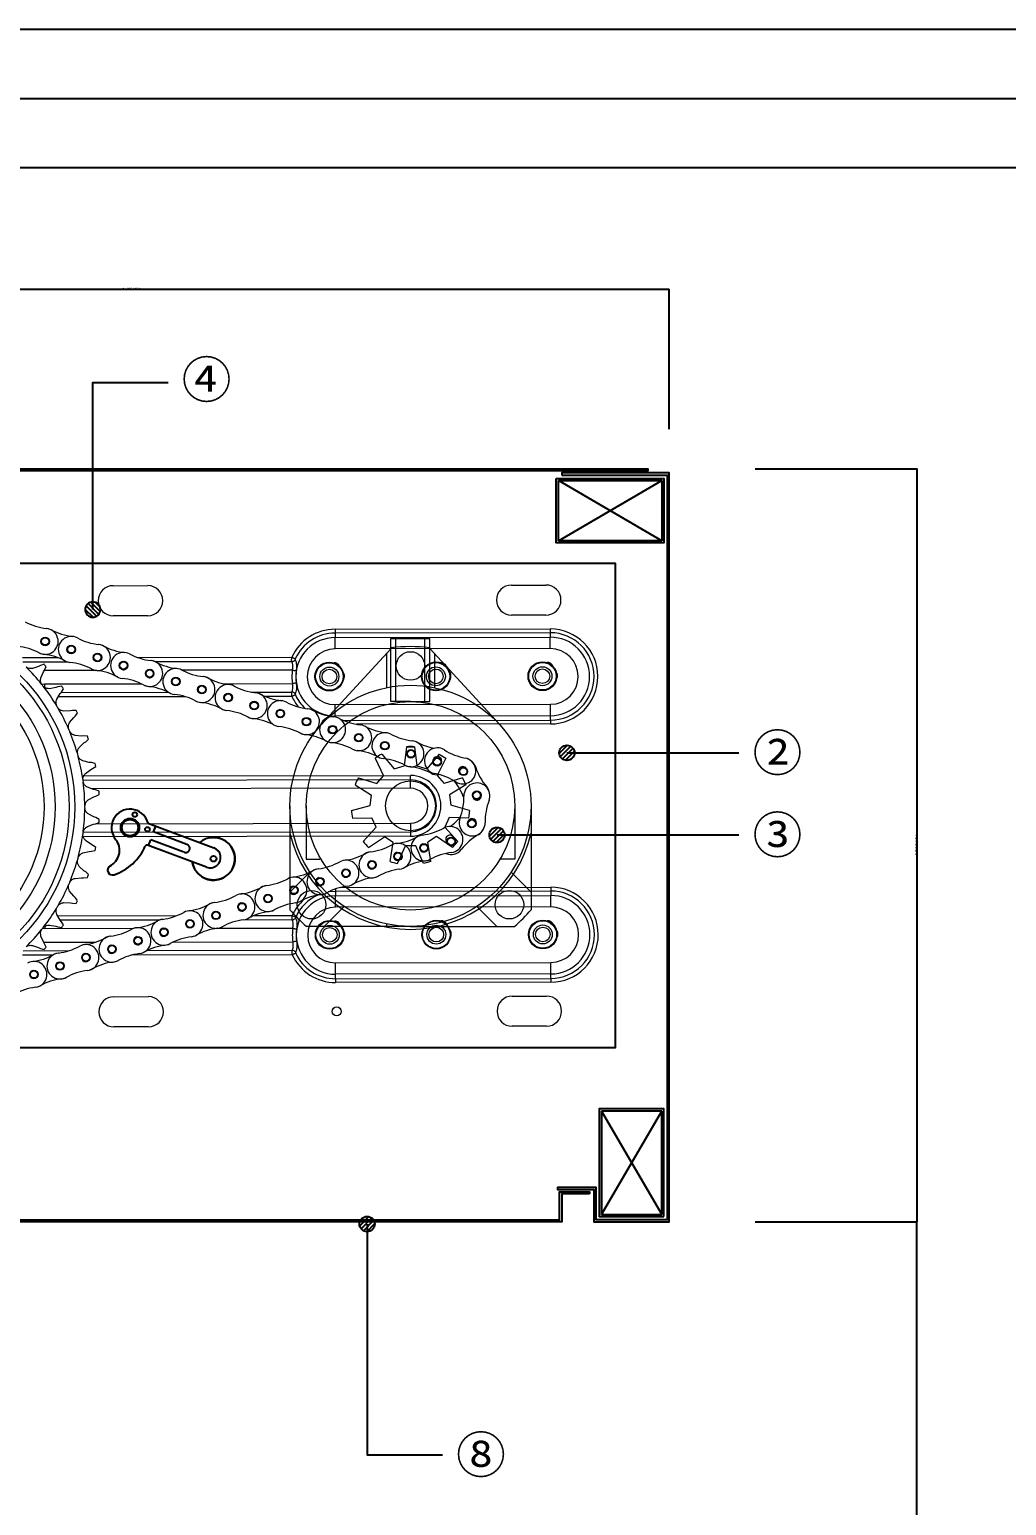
# Model space of a CAD drawing. Header units: millimetres. Extents: x 1817 to 149504, y 1575 to 34020.
# Drawn here: x 61920 to 72405, y 18141 to 33983 of the extents above; entities that cross this region are included whole.
import ezdxf
from ezdxf.enums import TextEntityAlignment as Align

# ---------------------------------------------------------------- set-up
doc = ezdxf.new("R2010")
doc.units = ezdxf.units.MM
doc.header["$LTSCALE"] = 60
doc.header["$MEASUREMENT"] = 0
doc.header["$PDSIZE"] = -15
doc.linetypes.add('DASHED', pattern=[0.75, 0.5, -0.25])
doc.linetypes.add('HIDDEN2', pattern=[0.1875, 0.125, -0.0625])
doc.layers.get('Defpoints').update_dxf_attribs({"color": 173})
for name, color, linetype in [('BL-L1', 6, 'Continuous'), ('DS_DIM', 7, 'Continuous'), ('KD_DIM', 7, 'Continuous'), ('KDS_DIM', 7, 'Continuous'), ('KDS_TEXT', 7, 'Continuous')]:
    doc.layers.add(name, color=color, linetype=linetype)
doc.styles.add('KDS_나눔고딕', font='NanumGothic.ttf')
doc.dimstyles.new('KDS-DIM', dxfattribs={"dimtxt": 25, "dimasz": 10, "dimexe": 0.5, "dimexo": 0, "dimgap": 2.5, "dimtad": 1, "dimdec": 0, "dimzin": 0, "dimdsep": 46, "dimlunit": 6, "dimtxsty": 'KDS_나눔고딕', "dimblk": 'ARCHTICK', "dimcen": 0, "dimdle": 0.5, "dimclrd": 10, "dimclre": 10, "dimclrt": 2, "dimadec": 0, "dimazin": 0, "dimtfac": 1, "dimtdec": 0, "dimtix": 1, "dimtmove": 0, "dimatfit": 3, "dimldrblk": 'DOTSMALL', "dimfxl": 2, "dimarcsym": 1})

# ---------------------------------------------------------------- blocks, each defined once
blk = doc.blocks.new('A$Ccfb2e1ea')
at = {"color": 8, "linetype": 'Continuous', "lineweight": 0}
for p, q in [((259.94, 258.43), (275.94, 258.45)), ((444.94, 258.72), (460.94, 258.74)), ((275.96, 244.45), (259.96, 244.43)), ((460.96, 244.74), (444.96, 244.72)), ((362.97, 238.16), (462.97, 238.32)), ((462.97, 236.55), (362.97, 236.39)), ((362.97, 236.39), (362.98, 234.32)), ((362.98, 234.32), (462.98, 234.48)), ((462.97, 236.55), (462.98, 234.48)), ((462.99, 229.17), (362.99, 229.02)), ((217.84, 225), (234.13, 225.02)), ((239.06, 222.93), (217.86, 222.9)), ((225.25, 220.94), (222.37, 220)), ((226.09, 221.36), (225.25, 220.94)), ((227.8, 221.89), (226.09, 221.36)), ((228.05, 219.19), (228.75, 220.84)), ((271.17, 225.08), (342.9, 225.19)), ((342.86, 223.09), (279.6, 223)), ((363.22, 222.55), (362.5, 222.55)), ((365.26, 220.75), (364.72, 221.68)), ((412.72, 222.62), (412, 222.62)), ((414.76, 220.82), (414.22, 221.76)), ((462.22, 222.7), (461.5, 222.7)), ((464.26, 220.9), (463.72, 221.84)), ((226.33, 215.63), (227.55, 218.4)), ((226.45, 212.65), (227.94, 212.75)), ((227.55, 218.4), (228.05, 219.19)), ((252.17, 219.05), (227.94, 219.02)), ((227.94, 212.75), (272.99, 212.82)), ((343.18, 219.19), (292.03, 219.11)), ((311.19, 212.87), (343.19, 212.92)), ((367.25, 217.32), (366.73, 218.22)), ((366.94, 215.04), (367.25, 215.59)), ((416.75, 217.4), (416.23, 218.29)), ((416.44, 215.12), (416.75, 215.66)), ((466.25, 217.48), (465.73, 218.37)), ((465.94, 215.2), (466.25, 215.74)), ((233.33, 211.07), (230.35, 210.53)), ((234.23, 211.38), (233.33, 211.07)), ((233.69, 205.66), (235.27, 208.25)), ((235.99, 211.68), (234.23, 211.38)), ((293.44, 206.85), (234.36, 206.76)), ((235.27, 208.25), (235.88, 208.97)), ((235.88, 208.97), (236.79, 210.51)), ((235.98, 208.86), (285.44, 208.93)), ((315.04, 212.21), (313.92, 212.44)), ((324.09, 208.99), (342.88, 209.02)), ((342.93, 206.92), (330.65, 206.9)), ((240.03, 200.22), (237, 200.07)), ((240.95, 200.4), (240.03, 200.22)), ((242.74, 200.46), (240.95, 200.4)), ((242.27, 197.79), (243.38, 199.2)), ((310.44, 201.11), (311.5, 200.67)), ((363.03, 203.16), (463.03, 203.32)), ((239.66, 194.81), (241.58, 197.16)), ((241.58, 197.16), (242.27, 197.79)), ((463.03, 198.01), (363.03, 197.86)), ((363.03, 197.44), (363.03, 197.86)), ((366.9, 195.79), (463.04, 195.94)), ((463.04, 194.17), (372.91, 194.03)), ((463.04, 195.94), (463.03, 198.01)), ((245.22, 188.57), (242.2, 188.83)), ((244.13, 183.25), (246.34, 185.33)), ((246.16, 188.63), (245.22, 188.57)), ((247.94, 188.45), (246.16, 188.63)), ((246.34, 185.33), (247.12, 185.87)), ((247.12, 185.87), (248.41, 187.11)), ((248.81, 176.33), (245.85, 176.99)), ((247.03, 171.21), (249.49, 172.97)), ((249.75, 176.26), (248.81, 176.33)), ((249.49, 172.97), (250.33, 173.4)), ((251.49, 175.85), (249.75, 176.26)), ((250.33, 173.4), (251.77, 174.46)), ((398.01, 168.18), (245.81, 167.94)), ((246.25, 170.04), (398.01, 170.28)), ((250.73, 163.72), (247.89, 164.77)), ((248.29, 158.88), (250.96, 160.3)), ((398.02, 164.28), (249.84, 164.05)), ((251.66, 163.53), (250.73, 163.72)), ((250.96, 160.3), (251.85, 160.61)), ((253.33, 162.89), (251.66, 163.53)), ((251.85, 160.61), (253.43, 161.47)), ((250.96, 150.97), (248.29, 152.38)), ((251.85, 150.65), (250.96, 150.97)), ((245.9, 143.87), (398.05, 144.11)), ((247.89, 146.5), (250.73, 147.55)), ((250.73, 147.55), (251.66, 147.74)), ((251.66, 147.74), (253.33, 148.38)), ((251.77, 147.78), (398.04, 148.01)), ((253.43, 149.8), (251.85, 150.65)), ((398.05, 142.01), (246.03, 141.77)), ((249.49, 138.3), (247.03, 140.06)), ((250.33, 137.87), (249.49, 138.3)), ((251.77, 136.81), (250.33, 137.87)), ((414.57, 139.63), (414.98, 139.06)), ((245.85, 134.28), (248.81, 134.94)), ((248.81, 134.94), (249.75, 135.01)), ((249.75, 135.01), (251.49, 135.42)), ((246.34, 125.94), (244.13, 128.01)), ((247.12, 125.4), (246.34, 125.94)), ((248.41, 124.16), (247.12, 125.4)), ((242.2, 122.44), (245.22, 122.7)), ((245.22, 122.7), (246.16, 122.64)), ((246.16, 122.64), (247.94, 122.82)), ((365.29, 118.16), (463.16, 118.32)), ((237, 111.19), (240.03, 111.05)), ((241.58, 114.11), (239.66, 116.46)), ((240.03, 111.05), (240.95, 110.87)), ((240.95, 110.87), (242.74, 110.8)), ((242.27, 113.47), (241.58, 114.11)), ((243.38, 112.07), (242.27, 113.47)), ((463.16, 116.55), (363.16, 116.39)), ((363.16, 116.39), (363.16, 114.32)), ((363.16, 114.32), (463.16, 114.48)), ((463.16, 116.55), (463.16, 114.48)), ((235.27, 103.02), (233.69, 105.6)), ((234.05, 105.02), (289.5, 105.11)), ((235.88, 102.3), (235.27, 103.02)), ((281.25, 103), (235.35, 102.93)), ((343.04, 103.09), (319.74, 103.06)), ((325.35, 105.17), (343.09, 105.19)), ((463.17, 109.17), (363.17, 109.02)), ((228.11, 99.02), (226.94, 99.07)), ((269.17, 99.08), (228.11, 99.02)), ((230.35, 100.74), (233.33, 100.19)), ((233.33, 100.19), (234.23, 99.89)), ((234.23, 99.89), (235.99, 99.59)), ((236.79, 100.76), (235.88, 102.3)), ((270.66, 99.46), (269.54, 99.21)), ((343.36, 99.19), (307.65, 99.14)), ((363.4, 102.55), (362.68, 102.55)), ((365.45, 100.75), (364.91, 101.68)), ((367.43, 97.32), (366.91, 98.22)), ((412.9, 102.62), (412.18, 102.62)), ((414.95, 100.82), (414.41, 101.76)), ((416.93, 97.4), (416.41, 98.29)), ((462.4, 102.7), (461.68, 102.7)), ((464.45, 100.9), (463.91, 101.84)), ((466.43, 97.48), (465.91, 98.37)), ((222.37, 91.27), (225.25, 90.33)), ((225.25, 90.33), (226.09, 89.91)), ((226.09, 89.91), (227.8, 89.37)), ((227.55, 92.87), (226.33, 95.64)), ((228.05, 92.07), (227.55, 92.87)), ((227.63, 92.75), (251.67, 92.78)), ((228.75, 90.42), (228.05, 92.07)), ((246.5, 91.63), (245.38, 91.38)), ((287.82, 92.84), (343.37, 92.92)), ((367.12, 95.04), (367.44, 95.59)), ((416.62, 95.12), (416.94, 95.66)), ((466.12, 95.2), (466.44, 95.74)), ((231.78, 86.75), (217.8, 86.73)), ((218.02, 88.83), (239.59, 88.86)), ((222.34, 83.79), (221.22, 83.54)), ((343.11, 86.92), (268.62, 86.81)), ((273.27, 87.73), (274.32, 88.19)), ((275.75, 88.92), (343.07, 89.02)), ((363.21, 83.16), (463.21, 83.32)), ((249.11, 79.9), (250.16, 80.35)), ((463.22, 78.01), (363.22, 77.86)), ((363.22, 75.79), (363.22, 77.86)), ((363.22, 75.79), (463.22, 75.94)), ((463.22, 75.94), (463.22, 78.01)), ((224.95, 72.06), (226, 72.51)), ((463.23, 74.17), (363.23, 74.02)), ((260.23, 67.43), (276.23, 67.46)), ((445.23, 67.72), (461.23, 67.74)), ((276.25, 53.46), (260.25, 53.43)), ((461.25, 53.74), (445.25, 53.72))]:
    blk.add_line(p, q, dxfattribs=at)
at = {"color": 6}
blk.add_lwpolyline([(43.26, 43.79), (493.26, 43.79), (493.26, 268.79), (43.26, 268.79)], close=True, dxfattribs=at)
at = {"color": 8, "linetype": 'Continuous', "lineweight": 0, "flags": 128}
for points in [[(231.11, 237.87), (229.7, 238.41), (228.81, 238.55)], [(362.97, 238.16), (362.97, 237.92), (362.97, 237.67), (362.97, 237.44), (362.97, 237.2), (362.97, 236.98), (362.97, 236.77), (362.97, 236.57), (362.97, 236.39)], [(362.99, 229.02), (362.98, 229.75), (362.98, 230.48), (362.98, 231.2), (362.98, 231.89), (362.98, 232.55), (362.98, 233.19), (362.98, 233.78), (362.98, 234.32)], [(462.97, 238.32), (462.97, 238.07), (462.97, 237.83), (462.97, 237.59), (462.97, 237.36), (462.97, 237.14), (462.97, 236.93), (462.97, 236.73), (462.97, 236.55)], [(462.99, 229.17), (462.98, 229.91), (462.98, 230.64), (462.98, 231.35), (462.98, 232.04), (462.98, 232.71), (462.98, 233.34), (462.98, 233.93), (462.98, 234.48)], [(225.34, 227.27), (226.16, 226.89), (227.63, 226.54)], [(255.39, 230.41), (253.98, 230.95), (253.09, 231.09)], [(249.63, 219.81), (250.44, 219.43), (251.91, 219.08)], [(279.67, 222.96), (278.26, 223.49), (277.37, 223.64)], [(342.9, 225.19), (343.12, 225.09), (343.34, 224.99), (343.56, 224.89), (343.77, 224.8), (343.97, 224.71), (344.16, 224.62), (344.34, 224.54), (344.51, 224.46)], [(227.94, 212.75), (227.94, 212.22), (227.94, 211.7), (227.94, 211.22)], [(303.96, 215.5), (302.54, 216.03), (301.65, 216.18)], [(343.18, 219.19), (343.42, 219.16), (343.66, 219.12), (343.89, 219.08), (344.12, 219.05), (344.34, 219.01), (344.55, 218.98), (344.74, 218.95), (344.92, 218.92)], [(344.93, 213.2), (344.75, 213.17), (344.56, 213.14), (344.35, 213.11), (344.13, 213.08), (343.9, 213.04), (343.67, 213), (343.43, 212.96), (343.19, 212.92)], [(273.91, 212.36), (274.72, 211.98), (276.19, 211.62)], [(328.24, 208.04), (326.82, 208.58), (325.93, 208.72)], [(344.54, 207.66), (344.37, 207.58), (344.19, 207.5), (344, 207.41), (343.8, 207.32), (343.59, 207.23), (343.37, 207.13), (343.15, 207.03), (342.93, 206.92)], [(298.19, 204.9), (299, 204.52), (300.47, 204.17)], [(351.47, 201.02), (351.1, 201.12), (350.21, 201.26)], [(363.03, 197.86), (363.03, 198.4), (363.03, 198.99), (363.03, 199.63), (363.03, 200.29), (363.03, 200.98), (363.03, 201.7), (363.03, 202.43), (363.03, 203.16)], [(463.03, 198.01), (463.03, 198.56), (463.03, 199.15), (463.03, 199.78), (463.03, 200.45), (463.03, 201.14), (463.03, 201.85), (463.03, 202.58), (463.03, 203.32)], [(322.47, 197.44), (323.28, 197.06), (324.76, 196.71)], [(375.75, 193.56), (375.38, 193.66), (374.49, 193.81)], [(463.04, 195.94), (463.04, 195.76), (463.04, 195.56), (463.04, 195.35), (463.04, 195.13), (463.04, 194.9), (463.04, 194.66), (463.04, 194.42), (463.04, 194.17)], [(346.75, 189.98), (347.56, 189.6), (347.92, 189.48)], [(401.08, 185.67), (399.66, 186.2), (398.77, 186.35)], [(371.03, 182.52), (371.84, 182.15), (372.2, 182.02)], [(395.31, 175.07), (396.12, 174.69), (397.6, 174.34)], [(398.01, 168.18), (398.01, 168.41), (398.01, 168.65), (398.01, 168.91), (398.01, 169.17), (398.01, 169.44), (398.01, 169.72), (398.01, 170), (398.01, 170.28)], [(398.02, 164.28), (398.01, 164.8), (398.01, 165.32), (398.01, 165.83), (398.01, 166.33), (398.01, 166.82), (398.01, 167.3), (398.01, 167.75), (398.01, 168.18)], [(398.04, 148.01), (398.04, 147.49), (398.04, 146.97), (398.04, 146.46), (398.04, 145.95), (398.04, 145.47), (398.05, 144.99), (398.05, 144.54), (398.05, 144.11)], [(398.05, 144.11), (398.05, 143.88), (398.05, 143.63), (398.05, 143.38), (398.05, 143.12), (398.05, 142.85), (398.05, 142.57), (398.05, 142.29), (398.05, 142.01)], [(403.68, 142.58), (402.79, 142.42), (401.39, 141.87)], [(379.52, 134.74), (378.63, 134.59), (377.22, 134.03)], [(405.04, 130.59), (406.51, 130.96), (407.32, 131.36)], [(355.36, 126.91), (354.47, 126.75), (353.06, 126.19)], [(380.88, 122.75), (382.35, 123.13), (383.16, 123.52)], [(331.2, 119.07), (330.31, 118.91), (328.9, 118.35)], [(363.16, 117.52), (363.16, 117.44), (363.16, 117.2), (363.16, 116.98), (363.16, 116.77), (363.16, 116.58), (363.16, 116.39)], [(463.16, 118.32), (463.16, 118.07), (463.16, 117.83), (463.16, 117.59), (463.16, 117.36), (463.16, 117.14), (463.16, 116.93), (463.16, 116.73), (463.16, 116.55)], [(307.03, 111.23), (306.15, 111.08), (304.74, 110.52)], [(356.72, 114.92), (358.19, 115.29), (359, 115.68)], [(363.16, 116.39), (360.27, 116.18), (359.82, 116.11)], [(363.17, 109.02), (363.17, 109.75), (363.17, 110.48), (363.17, 111.2), (363.17, 111.89), (363.17, 112.55), (363.17, 113.19), (363.16, 113.78), (363.16, 114.32)], [(463.17, 109.17), (463.17, 109.91), (463.17, 110.64), (463.17, 111.35), (463.17, 112.04), (463.17, 112.71), (463.17, 113.34), (463.16, 113.93), (463.16, 114.48)], [(282.87, 103.4), (281.99, 103.24), (281.62, 103.13)], [(332.56, 107.08), (334.03, 107.45), (334.84, 107.85)], [(343.09, 105.19), (343.31, 105.09), (343.53, 104.99), (343.75, 104.89), (343.96, 104.8), (344.16, 104.71), (344.35, 104.62), (344.53, 104.54), (344.7, 104.46)], [(228.11, 100.14), (228.11, 100.06), (228.11, 99.54), (228.11, 99.02)], [(308.4, 99.24), (309.87, 99.62), (310.68, 100.01)], [(343.36, 99.19), (343.6, 99.16), (343.84, 99.12), (344.08, 99.08), (344.31, 99.05), (344.53, 99.01), (344.73, 98.98), (344.93, 98.95), (345.11, 98.92)], [(258.71, 95.56), (257.83, 95.4), (256.42, 94.84)], [(285.35, 91.65), (285.71, 91.78), (286.52, 92.17)], [(345.12, 93.2), (344.94, 93.17), (344.74, 93.14), (344.54, 93.11), (344.32, 93.08), (344.09, 93.04), (343.85, 93), (343.61, 92.96), (343.37, 92.92)], [(234.55, 87.72), (233.67, 87.56), (233.3, 87.46)], [(260.08, 83.57), (261.54, 83.94), (262.35, 84.33)], [(344.72, 87.66), (344.56, 87.58), (344.38, 87.5), (344.19, 87.41), (343.98, 87.32), (343.77, 87.23), (343.56, 87.13), (343.34, 87.03), (343.11, 86.92)], [(363.22, 77.86), (363.22, 78.4), (363.22, 78.99), (363.22, 79.63), (363.22, 80.29), (363.22, 80.98), (363.21, 81.7), (363.21, 82.43), (363.21, 83.16)], [(463.22, 78.01), (463.22, 78.56), (463.22, 79.15), (463.22, 79.78), (463.22, 80.45), (463.22, 81.14), (463.21, 81.85), (463.21, 82.58), (463.21, 83.32)], [(237.03, 75.98), (237.38, 76.11), (238.19, 76.5)], [(363.22, 75.79), (363.22, 75.6), (363.22, 75.41), (363.22, 75.2), (363.22, 74.98), (363.22, 74.74), (363.23, 74.51), (363.23, 74.26), (363.23, 74.02)], [(463.22, 75.94), (463.22, 75.76), (463.22, 75.56), (463.22, 75.35), (463.22, 75.13), (463.22, 74.9), (463.23, 74.66), (463.23, 74.42), (463.23, 74.17)]]:
    blk.add_lwpolyline(points, dxfattribs=at)
at = {"color": 8, "linetype": 'Continuous', "lineweight": 0}
for centre, radius in [((155.6, 155.63), 86.42), ((155.6, 155.63), 83.84), ((228.29, 232.54), 1.99), ((228.29, 232.54), 1.66), ((155.6, 155.63), 77.32), ((155.6, 155.63), 72.16), ((240.43, 228.81), 1.99), ((240.43, 228.81), 1.66), ((252.57, 225.08), 1.99), ((252.57, 225.08), 1.66), ((264.71, 221.35), 1.99), ((264.71, 221.35), 1.66), ((276.85, 217.62), 1.99), ((360.34, 216.2), 6.7), ((360.34, 216.2), 6.4), ((360.34, 216.2), 4.4), ((360.34, 216.2), 3.4), ((409.84, 216.28), 6.7), ((409.84, 216.28), 6.4), ((409.84, 216.28), 4.4), ((409.84, 216.28), 3.4), ((459.34, 216.36), 6.7), ((459.34, 216.36), 6.4), ((459.34, 216.36), 4.4), ((459.34, 216.36), 3.4), ((276.85, 217.62), 1.66), ((288.99, 213.9), 1.99), ((288.99, 213.9), 1.66), ((301.13, 210.17), 1.99), ((301.13, 210.17), 1.66), ((313.27, 206.44), 1.99), ((313.27, 206.44), 1.66), ((325.41, 202.71), 1.99), ((325.41, 202.71), 1.66), ((337.55, 198.98), 1.99), ((337.55, 198.98), 1.66), ((349.69, 195.25), 1.99), ((349.69, 195.25), 1.66), ((361.83, 191.52), 1.99), ((361.83, 191.52), 1.66), ((373.97, 187.79), 1.99), ((373.97, 187.79), 1.66), ((386.11, 184.07), 1.99), ((386.11, 184.07), 1.66), ((398.25, 180.34), 1.99), ((398.25, 180.34), 1.66), ((410.39, 176.61), 1.99), ((410.39, 176.61), 1.66), ((422.6, 172.14), 1.99), ((422.6, 172.14), 1.66), ((428.81, 161.06), 1.99), ((428.81, 161.06), 1.66), ((426.5, 147.9), 1.99), ((426.5, 147.9), 1.66), ((404.3, 136.58), 1.99), ((404.3, 136.58), 1.66), ((416.9, 139.59), 1.99), ((416.9, 139.59), 1.66), ((380.13, 128.74), 1.99), ((380.13, 128.74), 1.66), ((392.21, 132.66), 1.99), ((392.21, 132.66), 1.66), ((368.05, 124.82), 1.99), ((368.05, 124.82), 1.66), ((343.89, 116.99), 1.99), ((343.89, 116.99), 1.66), ((355.97, 120.9), 1.99), ((355.97, 120.9), 1.66), ((319.73, 109.15), 1.99), ((319.73, 109.15), 1.66), ((331.81, 113.07), 1.99), ((331.81, 113.07), 1.66), ((295.57, 101.31), 1.99), ((295.57, 101.31), 1.66), ((307.65, 105.23), 1.99), ((307.65, 105.23), 1.66), ((360.52, 96.2), 6.7), ((410.02, 96.28), 6.7), ((459.52, 96.36), 6.7), ((283.49, 97.39), 1.99), ((283.49, 97.39), 1.66), ((360.52, 96.2), 6.4), ((360.52, 96.2), 4.4), ((360.52, 96.2), 3.4), ((410.02, 96.28), 6.4), ((410.02, 96.28), 4.4), ((410.02, 96.28), 3.4), ((459.52, 96.36), 6.4), ((459.52, 96.36), 4.4), ((459.52, 96.36), 3.4), ((259.33, 89.56), 1.99), ((259.33, 89.56), 1.66), ((271.41, 93.48), 1.99), ((271.41, 93.48), 1.66), ((235.17, 81.72), 1.99), ((235.17, 81.72), 1.66), ((247.25, 85.64), 1.99), ((247.25, 85.64), 1.66), ((223.09, 77.8), 1.99), ((223.09, 77.8), 1.66), ((363.75, 60.59), 2.1)]:
    blk.add_circle(centre, radius, dxfattribs=at)
for centre, radius, start, end in [((259.95, 251.43), 7, 90.08882, 270.08882), ((275.95, 251.45), 7, 270.08882, 90.08882), ((444.95, 251.72), 7, 90.08882, 270.08882), ((460.95, 251.74), 7, 270.08882, 90.08882), ((231.95, 266.05), 27.67, 242.06796, 263.78415), ((228.3, 232.54), 6.04, 242.06796, 83.78415), ((244.08, 262.32), 27.67, 242.06796, 263.78415), ((240.44, 228.81), 6.04, 62.06796, 263.78415), ((256.23, 258.59), 27.67, 242.06796, 263.78415), ((363.01, 216.09), 22.07, 90.08882, 155.64003), ((363.01, 216.09), 20.3, 90.08882, 155.64003), ((363.01, 216.09), 18.23, 90.08882, 270.08882), ((463.01, 216.24), 22.07, 270.08882, 90.08882), ((463.01, 216.24), 20.3, 270.08882, 90.08882), ((463.01, 216.24), 18.23, 270.08882, 90.08882), ((212.51, 202.75), 27.67, 62.06796, 83.78415), ((224.64, 199.03), 27.67, 62.06796, 83.78415), ((252.58, 225.08), 6.04, 242.06796, 83.78415), ((268.36, 254.86), 27.67, 242.06796, 263.78415), ((264.72, 221.35), 6.04, 62.06796, 263.78415), ((280.51, 251.13), 27.67, 242.06796, 263.78415), ((363.01, 216.09), 12.93, 90.08882, 270.08882), ((463.01, 216.24), 12.93, 270.08882, 90.08882), ((155.6, 155.63), 91.11, 38.75761, 45.49771), ((155.6, 155.63), 98, 41.71336, 42.54196), ((236.79, 195.3), 27.67, 62.06796, 83.78415), ((264.72, 221.35), 1.99, 252.79042, 350.58563), ((264.72, 221.35), 1.99, 350.58563, 73.06169), ((276.86, 217.62), 6.04, 242.06796, 83.78415), ((276.86, 217.62), 1.99, 350.58563, 73.06247), ((292.64, 247.41), 27.67, 242.06796, 263.78415), ((289, 213.89), 6.04, 62.06796, 263.78415), ((341.86, 227.12), 4.14, 283.88149, 309.22047), ((360.71, 216.44), 6.6, 52.53443, 67.64322), ((410.21, 216.52), 6.6, 52.53443, 67.64322), ((459.71, 216.6), 6.6, 52.53443, 67.64322), ((230.21, 214.55), 4.03, 207.84576, 228.74998), ((248.92, 191.57), 27.67, 62.06796, 83.78415), ((261.07, 187.84), 27.67, 62.06796, 83.78415), ((276.86, 217.62), 1.99, 252.78962, 350.58563), ((304.79, 243.67), 27.67, 242.06796, 263.78415), ((301.14, 210.16), 6.04, 242.06796, 83.78415), ((316.92, 239.95), 27.67, 242.06796, 263.78415), ((363.01, 216.09), 20.07, 171.10338, 189.07426), ((363.01, 216.09), 18.3, 171.10338, 189.07426), ((360.71, 216.44), 6.6, 352.53443, 7.64322), ((410.21, 216.52), 6.6, 352.53443, 7.64322), ((459.71, 216.6), 6.6, 352.53443, 7.64322), ((155.6, 155.63), 91.11, 31.09804, 37.83813), ((155.6, 155.63), 98, 34.05379, 34.88238), ((273.2, 184.11), 27.67, 62.06796, 83.78415), ((285.35, 180.38), 27.67, 62.06796, 83.78415), ((313.28, 206.44), 6.04, 62.06796, 263.78415), ((329.07, 236.22), 27.67, 242.06796, 263.78415), ((325.42, 202.71), 6.04, 242.06796, 83.78415), ((341.2, 232.49), 27.67, 242.06796, 263.78415), ((341.9, 205), 4.15, 50.95845, 76.2943), ((363.01, 216.09), 22.07, 204.53761, 219.34733), ((363.01, 216.09), 20.3, 204.53761, 226.19374), ((237.4, 204.08), 4.03, 200.18619, 221.09041), ((155.6, 155.63), 91.11, 23.43846, 30.17856), ((155.6, 155.63), 98, 26.39421, 27.22281), ((297.48, 176.66), 27.67, 62.06796, 83.78415), ((309.63, 172.92), 27.67, 62.06796, 83.78415), ((337.56, 198.98), 6.04, 62.06796, 263.78415), ((353.35, 228.76), 27.67, 242.06796, 263.78415), ((349.7, 195.25), 6.04, 242.06796, 83.78415), ((365.48, 225.03), 27.67, 242.06796, 263.78415), ((321.76, 169.2), 27.67, 62.06796, 83.78415), ((333.91, 165.47), 27.67, 62.06796, 83.78415), ((361.84, 191.52), 6.04, 62.06796, 263.78415), ((361.83, 191.52), 6.04, 242.06796, 83.78415), ((377.63, 221.3), 27.67, 242.06796, 263.78415), ((373.98, 187.79), 6.04, 242.06796, 83.78415), ((389.76, 217.58), 27.67, 242.06796, 263.78415), ((243.13, 192.75), 4.03, 192.52661, 213.43084), ((155.6, 155.63), 91.11, 15.77889, 22.51898), ((155.6, 155.63), 98, 18.73464, 19.56324), ((346.04, 161.74), 27.67, 62.06796, 83.78415), ((358.19, 158.01), 27.67, 62.06796, 83.78415), ((386.12, 184.06), 6.04, 62.06796, 263.78415), ((401.91, 213.84), 27.67, 242.06796, 263.78415), ((398.26, 180.33), 6.04, 242.06796, 83.78415), ((414.04, 210.12), 27.67, 242.06796, 259.71816), ((247.29, 180.75), 4.03, 184.86704, 205.77126), ((155.6, 155.63), 91.11, 8.11932, 14.85941), ((370.32, 154.28), 27.67, 62.06796, 83.78415), ((410.53, 177.03), 6.04, 57.58091, 259.2971), ((410.53, 177.03), 1.99, 335.16375, 167.87722), ((428.6, 205.48), 27.67, 237.58091, 259.2971), ((155.6, 155.63), 98, 11.07506, 11.90366), ((382.47, 150.55), 27.67, 62.06796, 83.78415), ((394.6, 146.83), 27.67, 62.06796, 83.78415), ((422.34, 172.36), 6.04, 237.58091, 79.2971), ((422.34, 172.36), 1.99, 43.98878, 233.72325), ((422.6, 172.14), 6.04, 18.41489, 50.45819), ((454.58, 182.79), 27.67, 198.41489, 220.13109), ((249.82, 168.31), 4.03, 177.20746, 198.11169), ((155.6, 155.63), 91.11, 0.45974, 7.19983), ((398.03, 156.14), 14.13, 270.08882, 90.08882), ((398.03, 156.14), 12.03, 270.08882, 90.08882), ((410.39, 176.61), 6.04, 242.06796, 279.29639), ((404.27, 143.9), 27.67, 57.58091, 79.2971), ((396.82, 150.41), 27.67, 19.96824, 38.56351), ((428.87, 160.71), 6.04, 339.19078, 180.90697), ((428.81, 161.06), 6.04, 7.96511, 40.13109), ((155.6, 155.63), 98, 3.41549, 4.24409), ((398.03, 156.14), 8.13, 270.08882, 90.08882), ((395.16, 160.17), 27.67, 339.19078, 0.90697), ((428.87, 160.71), 1.99, 184.5122, 267.70845), ((428.87, 160.71), 1.99, 267.70845, 14.80966), ((460.38, 148.73), 27.67, 159.19078, 180.90697), ((155.6, 155.63), 91.11, 352.80017, 359.54026), ((250.67, 155.63), 4.03, 169.54789, 190.45211), ((400.04, 168.78), 27.67, 306.48892, 320.17338), ((249.82, 142.96), 4.03, 161.88831, 182.79254), ((155.6, 155.63), 98, 355.75591, 356.58451), ((400.11, 170.03), 27.67, 277.11319, 298.82939), ((416.37, 140.49), 6.04, 277.11319, 118.82939), ((426.67, 148.2), 6.04, 159.19078, 0.90697), ((426.67, 148.2), 1.99, 325.60173, 155.33), ((426.5, 147.9), 6.04, 300.02476, 332.06806), ((155.6, 155.63), 91.11, 345.14059, 351.88068), ((375.95, 162.19), 27.67, 277.11319, 298.82939), ((392.21, 132.66), 6.04, 277.11319, 118.82939), ((388.04, 166.11), 27.67, 277.11319, 298.82939), ((404.29, 136.58), 6.04, 97.11319, 298.82939), ((404.29, 136.58), 1.99, 107.83571, 205.63086), ((416.37, 140.49), 1.99, 15.41577, 205.63086), ((443.37, 118.72), 27.67, 120.02476, 141.74095), ((155.6, 155.63), 91.11, 337.48102, 344.22111), ((247.29, 130.52), 4.03, 154.22874, 175.13296), ((155.6, 155.63), 98, 348.09634, 348.92494), ((368.05, 124.82), 6.04, 277.11319, 118.82939), ((363.88, 158.27), 27.67, 277.11319, 298.82939), ((380.13, 128.74), 6.04, 97.11319, 298.82939), ((380.13, 128.74), 1.99, 107.83559, 205.63086), ((392.21, 132.66), 1.99, 107.83365, 205.63086), ((392.21, 132.66), 1.99, 205.63086, 288.10897), ((408.47, 103.13), 27.67, 97.11319, 118.82939), ((404.29, 136.58), 1.99, 205.63086, 288.10687), ((420.54, 107.04), 27.67, 97.11319, 118.82939), ((416.9, 139.59), 6.04, 246.60204, 321.74095), ((155.6, 155.63), 98, 340.43676, 341.26536), ((339.72, 150.44), 27.67, 277.11319, 298.82939), ((355.96, 120.9), 6.04, 97.11319, 298.82939), ((351.79, 154.35), 27.67, 277.11319, 298.82939), ((368.05, 124.82), 1.99, 107.83522, 205.63086), ((368.05, 124.82), 1.99, 205.63086, 288.10737), ((380.13, 128.74), 1.99, 205.63086, 288.107), ((396.38, 99.21), 27.67, 97.11319, 118.82939), ((155.6, 155.63), 91.11, 329.82144, 336.56154), ((243.13, 118.52), 4.03, 146.56916, 167.47339), ((315.56, 142.6), 27.67, 277.11319, 298.82939), ((331.8, 113.06), 6.04, 97.11319, 298.82939), ((327.63, 146.51), 27.67, 277.11319, 298.82939), ((343.88, 116.98), 6.04, 277.11319, 118.82939), ((343.88, 116.98), 1.99, 107.83495, 205.63086), ((355.96, 120.9), 1.99, 107.83603, 205.63086), ((355.96, 120.9), 1.99, 205.63086, 288.10654), ((372.22, 91.37), 27.67, 97.11319, 118.82939), ((384.31, 95.29), 27.67, 97.11319, 118.82939), ((463.19, 96.25), 22.07, 270.08882, 90.08882), ((237.4, 107.18), 4.03, 138.90959, 159.81381), ((155.6, 155.63), 98, 332.77719, 333.60579), ((291.4, 134.76), 27.67, 277.11319, 298.82939), ((307.64, 105.23), 6.04, 97.11319, 298.82939), ((303.47, 138.68), 27.67, 277.11319, 298.82939), ((319.72, 109.15), 6.04, 277.11319, 118.82939), ((319.72, 109.15), 1.99, 107.83605, 205.63086), ((348.06, 83.53), 27.67, 97.11319, 118.82939), ((343.88, 116.98), 1.99, 205.63086, 288.10765), ((363.19, 96.09), 22.07, 131.75099, 155.64003), ((363.19, 96.09), 20.3, 114.05533, 155.64003), ((363.19, 96.09), 18.23, 90.08882, 270.08882), ((360.15, 87.46), 27.67, 97.11319, 118.82939), ((463.19, 96.25), 20.3, 270.08882, 90.08882), ((463.19, 96.25), 18.23, 270.08882, 90.08882), ((155.6, 155.63), 91.11, 322.16187, 328.90196), ((283.48, 97.39), 6.04, 97.11319, 298.82939), ((279.31, 130.84), 27.67, 277.11319, 298.82939), ((295.56, 101.31), 6.04, 277.11319, 118.82939), ((323.9, 75.7), 27.67, 97.11319, 118.82939), ((319.72, 109.15), 1.99, 205.63086, 288.10653), ((335.99, 79.62), 27.67, 97.11319, 118.82939), ((342.05, 107.12), 4.15, 283.88532, 309.21832), ((363.19, 96.09), 12.93, 90.08882, 270.08882), ((463.19, 96.25), 12.93, 270.08882, 90.08882), ((155.6, 155.63), 91.11, 314.50229, 321.24239), ((230.21, 96.71), 4.03, 131.25002, 152.15424), ((155.6, 155.63), 98, 325.11762, 325.94621), ((255.15, 123), 27.67, 277.11319, 298.82939), ((271.4, 93.47), 6.04, 277.11319, 118.82939), ((267.24, 126.92), 27.67, 277.11319, 298.82939), ((283.48, 97.39), 1.99, 107.8371, 205.63086), ((283.48, 97.39), 1.99, 205.63086, 288.10546), ((311.83, 71.78), 27.67, 97.11319, 118.82939), ((363.19, 96.09), 20.07, 171.10338, 189.07426), ((363.19, 96.09), 18.3, 171.10338, 189.07426), ((360.89, 96.44), 6.6, 52.53443, 67.64322), ((360.89, 96.44), 6.6, 352.53443, 7.64322), ((410.39, 96.52), 6.6, 52.53443, 67.64322), ((410.39, 96.52), 6.6, 352.53443, 7.64322), ((459.89, 96.6), 6.6, 52.53443, 67.64322), ((459.89, 96.6), 6.6, 352.53443, 7.64322), ((155.6, 155.63), 98, 317.45804, 318.28664), ((230.99, 115.17), 27.67, 277.11319, 298.82939), ((247.24, 85.64), 6.04, 277.11319, 118.82939), ((243.08, 119.09), 27.67, 277.11319, 298.82939), ((259.32, 89.55), 6.04, 97.11319, 298.82939), ((259.32, 89.55), 1.99, 107.83216, 205.63086), ((271.4, 93.47), 1.99, 107.83574, 205.63086), ((271.4, 93.47), 1.99, 205.63086, 288.10684), ((287.67, 63.94), 27.67, 97.11319, 118.82939), ((299.74, 67.86), 27.67, 97.11319, 118.82939), ((223.08, 77.8), 6.04, 277.11319, 118.82939), ((218.92, 111.25), 27.67, 277.11319, 298.82939), ((235.16, 81.72), 6.04, 97.11319, 298.82939), ((247.24, 85.64), 1.99, 107.84027, 205.63086), ((247.24, 85.64), 1.99, 205.63086, 288.10225), ((263.5, 56.11), 27.67, 97.11319, 118.82939), ((259.32, 89.55), 1.99, 205.63086, 288.11047), ((275.58, 60.02), 27.67, 97.11319, 118.82939), ((342.08, 85), 4.15, 50.95849, 76.29426), ((363.19, 96.09), 22.07, 204.53761, 270.08882), ((363.19, 96.09), 20.3, 204.53761, 270.08882), ((239.34, 48.27), 27.67, 97.11319, 118.82939), ((251.42, 52.19), 27.67, 97.11319, 118.82939), ((227.25, 44.35), 27.67, 97.11319, 118.82939), ((260.24, 60.43), 7, 90.08882, 270.08882), ((276.24, 60.46), 7, 270.08882, 90.08882), ((445.24, 60.72), 7, 90.08882, 270.08882), ((461.24, 60.74), 7, 270.08882, 90.08882)]:
    blk.add_arc(centre, radius, start, end, dxfattribs=at)
for points, knots in [([(222.37, 220), (221.92, 219.97), (221.02, 219.9), (220.04, 220.25), (219.56, 220.55), (219.46, 220.62)], [0, 0, 0, 0, 0.441511, 0.882842, 1, 1, 1, 1]), ([(342.86, 223.09), (342.84, 223.31), (342.8, 223.75), (342.82, 224.48), (342.87, 224.96), (342.9, 225.19)], [0, 0, 0, 0, 0.344449, 0.693884, 1, 1, 1, 1]), ([(343.18, 219.19), (343.27, 219.8), (343.45, 220.92), (343.27, 222.06), (343.04, 222.73), (342.93, 222.95), (342.86, 223.09)], [0, 0, 0, 0, 0.429403, 0.793835, 0.862646, 1, 1, 1, 1]), ([(344.51, 224.46), (344.49, 224.4), (344.44, 224.28), (344.43, 224.08), (344.46, 223.96), (344.48, 223.91)], [0, 0, 0, 0, 0.308743, 0.650174, 1, 1, 1, 1]), ([(344.48, 223.91), (344.56, 223.71), (344.88, 222.92), (345.17, 221.25), (345, 219.69), (344.92, 218.92)], [0, 0, 0, 0, 0.139109, 0.576516, 1, 1, 1, 1]), ([(226.65, 212.67), (226.53, 212.94), (226.22, 213.63), (226.12, 214.67), (226.27, 215.37), (226.33, 215.63)], [0, 0, 0, 0, 0.292861, 0.738656, 1, 1, 1, 1]), ([(342.88, 209.02), (343.07, 209.51), (343.45, 210.48), (343.38, 211.91), (343.23, 212.71), (343.19, 212.92)], [0, 0, 0, 0, 0.425716, 0.844233, 1, 1, 1, 1]), ([(344.93, 213.2), (344.97, 212.93), (345.11, 211.91), (345.13, 210.09), (344.72, 208.85), (344.51, 208.22)], [0, 0, 0, 0, 0.152028, 0.568473, 1, 1, 1, 1]), ([(230.35, 210.53), (229.9, 210.55), (229.01, 210.61), (228.08, 211.09), (227.64, 211.45), (227.55, 211.52)], [0, 0, 0, 0, 0.441513, 0.882843, 1, 1, 1, 1]), ([(342.93, 206.92), (342.9, 207.18), (342.84, 207.7), (342.83, 208.42), (342.86, 208.84), (342.88, 209.02)], [0, 0, 0, 0, 0.340777, 0.698853, 1, 1, 1, 1]), ([(344.51, 208.22), (344.49, 208.17), (344.45, 208.06), (344.46, 207.86), (344.51, 207.72), (344.54, 207.66)], [0, 0, 0, 0, 0.307242, 0.657366, 1, 1, 1, 1]), ([(233.62, 202.69), (233.53, 202.98), (233.32, 203.7), (233.36, 204.74), (233.6, 205.41), (233.69, 205.66)], [0, 0, 0, 0, 0.29286, 0.738656, 1, 1, 1, 1]), ([(237, 200.07), (236.56, 200.16), (235.68, 200.33), (234.82, 200.93), (234.44, 201.35), (234.36, 201.43)], [0, 0, 0, 0, 0.441514, 0.882846, 1, 1, 1, 1]), ([(239.19, 191.87), (239.15, 192.17), (239.03, 192.91), (239.21, 193.94), (239.54, 194.57), (239.66, 194.81)], [0, 0, 0, 0, 0.292857, 0.73865, 1, 1, 1, 1]), ([(242.2, 188.83), (241.77, 188.97), (240.92, 189.26), (240.15, 189.97), (239.83, 190.43), (239.76, 190.53)], [0, 0, 0, 0, 0.44151, 0.882844, 1, 1, 1, 1]), ([(243.28, 180.41), (243.27, 180.71), (243.26, 181.45), (243.57, 182.45), (243.98, 183.04), (244.13, 183.25)], [0, 0, 0, 0, 0.292854, 0.738656, 1, 1, 1, 1]), ([(245.85, 176.99), (245.45, 177.19), (244.64, 177.59), (243.98, 178.39), (243.72, 178.89), (243.66, 179)], [0, 0, 0, 0, 0.441508, 0.88284, 1, 1, 1, 1]), ([(245.8, 168.5), (245.83, 168.8), (245.92, 169.54), (246.36, 170.49), (246.85, 171.01), (247.03, 171.21)], [0, 0, 0, 0, 0.292849, 0.7386448, 1, 1, 1, 1]), ([(247.89, 164.77), (247.52, 165.02), (246.78, 165.53), (246.22, 166.41), (246.03, 166.94), (245.99, 167.05)], [0, 0, 0, 0, 0.441503, 0.882833, 1, 1, 1, 1]), ([(246.71, 156.36), (246.78, 156.65), (246.96, 157.38), (247.53, 158.26), (248.08, 158.71), (248.29, 158.88)], [0, 0, 0, 0, 0.2928457, 0.7386396, 1, 1, 1, 1]), ([(248.29, 152.38), (247.95, 152.68), (247.28, 153.28), (246.85, 154.24), (246.73, 154.79), (246.71, 154.9)], [0, 0, 0, 0, 0.441498, 0.882827, 1, 1, 1, 1]), ([(245.99, 144.21), (246.1, 144.49), (246.38, 145.18), (247.06, 145.98), (247.67, 146.36), (247.89, 146.5)], [0, 0, 0, 0, 0.292828, 0.7386286, 1, 1, 1, 1]), ([(247.03, 140.06), (246.73, 140.4), (246.15, 141.09), (245.85, 142.09), (245.81, 142.65), (245.8, 142.77)], [0, 0, 0, 0, 0.441482, 0.882818, 1, 1, 1, 1]), ([(244.13, 128.01), (243.89, 128.39), (243.4, 129.15), (243.24, 130.18), (243.27, 130.74), (243.28, 130.86)], [0, 0, 0, 0, 0.441496, 0.882822, 1, 1, 1, 1]), ([(243.66, 132.27), (243.81, 132.53), (244.18, 133.18), (244.96, 133.87), (245.61, 134.17), (245.85, 134.28)], [0, 0, 0, 0, 0.292837, 0.738636, 1, 1, 1, 1]), ([(239.66, 116.46), (239.47, 116.87), (239.09, 117.68), (239.06, 118.72), (239.17, 119.28), (239.19, 119.39)], [0, 0, 0, 0, 0.441503, 0.882831, 1, 1, 1, 1]), ([(239.76, 120.74), (239.94, 120.98), (240.4, 121.57), (241.26, 122.16), (241.95, 122.36), (242.2, 122.44)], [0, 0, 0, 0, 0.2928437, 0.7386456, 1, 1, 1, 1]), ([(234.36, 109.83), (234.57, 110.04), (235.1, 110.57), (236.03, 111.04), (236.74, 111.15), (237, 111.19)], [0, 0, 0, 0, 0.2928491, 0.738649, 1, 1, 1, 1]), ([(233.69, 105.6), (233.56, 106.03), (233.29, 106.89), (233.4, 107.93), (233.58, 108.46), (233.62, 108.57)], [0, 0, 0, 0, 0.441509, 0.882836, 1, 1, 1, 1]), ([(343.04, 103.09), (343.03, 103.31), (342.99, 103.75), (343.01, 104.48), (343.06, 104.97), (343.09, 105.19)], [0, 0, 0, 0, 0.34444, 0.693866, 1, 1, 1, 1]), ([(343.36, 99.19), (343.46, 99.8), (343.64, 100.92), (343.46, 102.06), (343.23, 102.73), (343.12, 102.95), (343.04, 103.09)], [0, 0, 0, 0, 0.429402, 0.793834, 0.862652, 1, 1, 1, 1]), ([(344.7, 104.46), (344.67, 104.4), (344.63, 104.28), (344.61, 104.08), (344.65, 103.96), (344.67, 103.91)], [0, 0, 0, 0, 0.3087112, 0.6501583, 1, 1, 1, 1]), ([(344.67, 103.91), (344.75, 103.71), (345.07, 102.92), (345.35, 101.25), (345.19, 99.69), (345.11, 98.92)], [0, 0, 0, 0, 0.139105, 0.576514, 1, 1, 1, 1]), ([(226.33, 95.64), (226.25, 96.08), (226.1, 96.97), (226.35, 97.98), (226.6, 98.49), (226.65, 98.6)], [0, 0, 0, 0, 0.441504, 0.882844, 1, 1, 1, 1]), ([(227.55, 99.74), (227.79, 99.92), (228.38, 100.38), (229.37, 100.72), (230.09, 100.73), (230.35, 100.74)], [0, 0, 0, 0, 0.2928582, 0.7386553, 1, 1, 1, 1]), ([(219.46, 90.65), (219.72, 90.8), (220.37, 91.17), (221.4, 91.37), (222.11, 91.3), (222.37, 91.27)], [0, 0, 0, 0, 0.292859, 0.738656, 1, 1, 1, 1]), ([(343.07, 89.02), (343.26, 89.51), (343.64, 90.48), (343.57, 91.91), (343.41, 92.71), (343.37, 92.92)], [0, 0, 0, 0, 0.42571, 0.844234, 1, 1, 1, 1]), ([(345.12, 93.2), (345.16, 92.93), (345.3, 91.91), (345.31, 90.09), (344.9, 88.85), (344.69, 88.22)], [0, 0, 0, 0, 0.1520329, 0.5684709, 1, 1, 1, 1]), ([(343.11, 86.92), (343.09, 87.18), (343.03, 87.7), (343.02, 88.42), (343.05, 88.84), (343.07, 89.02)], [0, 0, 0, 0, 0.34079, 0.698853, 1, 1, 1, 1]), ([(344.69, 88.22), (344.68, 88.17), (344.64, 88.06), (344.65, 87.86), (344.7, 87.72), (344.72, 87.66)], [0, 0, 0, 0, 0.3072559, 0.6573955, 1, 1, 1, 1])]:
    blk.add_open_spline(points, degree=3, knots=knots, dxfattribs=at)
blk = doc.blocks.new('A$C0af42e87')
at = {"color": 1}
blk.add_lwpolyline([(50, 30), (0, 30), (0, 0), (50, 0)], close=True, dxfattribs=at)
at = {"color": 1, "linetype": 'HIDDEN2', "ltscale": 30}
blk.add_lwpolyline([(49, 29), (1, 29), (1, 1), (49, 1)], close=True, dxfattribs=at)
at = {"color": 1}
for points in [[(49, 1), (1, 29)], [(1, 1), (49, 29)]]:
    blk.add_lwpolyline(points, dxfattribs=at)
blk = doc.blocks.new('A$C36b4216f')
at = {"color": 1, "lineweight": 9}
for p, q in [((64.87, 151.75), (82.91, 151.75)), ((64.87, 122.39), (64.87, 151.75)), ((67.11, 122.39), (67.11, 151.75)), ((80.67, 122.39), (80.67, 151.75)), ((82.91, 122.39), (82.91, 151.75)), ((64.99, 147.09), (32.85, 112)), ((62.75, 144.64), (62.75, 128.85)), ((64.99, 147.09), (64.99, 147.4)), ((82.95, 147.09), (82.95, 147.4)), ((82.95, 147.09), (115.1, 112)), ((85.19, 144.64), (85.19, 128.85)), ((73.97, 122.39), (64.87, 122.39)), ((73.97, 122.39), (82.91, 122.39)), ((57.62, 96.1), (61.41, 87.97)), ((60.64, 98.04), (66.36, 91.15)), ((72.18, 101.43), (70.97, 92.54)), ((72.18, 101.43), (75.77, 101.43)), ((75.77, 101.43), (76.85, 92.54)), ((87.3, 98.04), (81.49, 91.21)), ((90.33, 96.1), (86.43, 88.03)), ((87.3, 98.04), (90.33, 96.1)), ((66.36, 91.15), (70.97, 92.54)), ((76.85, 92.54), (81.49, 91.21)), ((48.25, 83.74), (55.84, 78.96)), ((49.74, 87.01), (58.28, 84.31)), ((58.28, 84.31), (61.41, 87.97)), ((86.43, 88.03), (89.61, 84.41)), ((98.2, 87.01), (89.61, 84.41)), ((99.69, 83.74), (92.06, 79.06)), ((98.2, 87.01), (99.69, 83.74)), ((55.18, 74.18), (55.84, 78.96)), ((92.06, 79.06), (92.78, 74.3)), ((17.96, 73.97), (17.96, 25.66)), ((25.55, 73.97), (25.55, 49.12)), ((46.54, 71.84), (55.18, 74.18)), ((101.4, 71.84), (92.78, 74.3)), ((101.4, 71.84), (100.89, 68.29)), ((122.39, 73.97), (122.39, 49.12)), ((129.99, 73.97), (129.99, 25.66)), ((47.05, 68.29), (56.02, 68.36)), ((52.05, 57.35), (58.05, 63.99)), ((58.05, 63.99), (56.02, 68.36)), ((91.94, 68.48), (89.97, 64.08)), ((95.9, 57.35), (89.97, 64.08)), ((100.89, 68.29), (91.94, 68.48)), ((54.4, 54.63), (61.9, 59.55)), ((65.98, 56.97), (61.9, 59.55)), ((64.51, 48.13), (65.98, 56.97)), ((67.96, 47.12), (71.62, 55.31)), ((76.44, 55.35), (71.62, 55.31)), ((79.98, 47.12), (76.44, 55.35)), ((86.12, 59.64), (82.08, 57)), ((83.43, 48.13), (82.08, 57)), ((93.54, 54.63), (86.12, 59.64)), ((95.9, 57.35), (93.54, 54.63)), ((25.55, 49.12), (31.82, 49.12)), ((83.43, 48.13), (79.98, 47.12)), ((122.39, 49.12), (115.78, 49.12)), ((27.23, 43.1), (17.96, 33.83)), ((120.71, 43.1), (129.99, 33.83)), ((43.1, 27.23), (33.83, 17.96)), ((104.84, 27.23), (114.11, 17.96)), ((73.97, 17.96), (25.66, 17.96)), ((62.75, 19.09), (62.75, 17.96)), ((73.97, 17.96), (122.29, 17.96))]:
    blk.add_line(p, q, dxfattribs=at)
for centre, radius in [((73.97, 138.96), 6.63), ((73.97, 73.97), 56.01), ((73.97, 73.97), 11.58), ((28.01, 28.01), 6.63), ((119.93, 28.01), 6.63)]:
    blk.add_circle(centre, radius, dxfattribs=at)
for radius, start, end in [(73.97, 83.02809, 96.97191), (27.51, 118.98504, 126.46951), (27.51, 86.25776, 93.74224), (27.51, 151.71231, 159.19678), (27.51, 184.43958, 191.92406), (57.45, 192.84018, 347.15982), (27.51, 217.16685, 224.65133), (27.51, 249.89413, 257.3786), (73.97, 220.77901, 229.22099), (73.97, 310.77901, 319.22099)]:
    blk.add_arc((73.97, 73.97), radius, start, end, dxfattribs=at)
at = {"layer": 'BL-L1', "color": 1, "lineweight": 9}
blk.add_circle((73.97, 73.97), 48.42, dxfattribs=at)
blk = doc.blocks.new('A$C46f67c60')
at = {"color": 4}
for p, q in [((47.97, 26.29), (78.19, 15.04)), ((50.18, 22.38), (51.19, 25.09)), ((74.81, 5.97), (47.29, 16.22)), ((47.82, 16.03), (48.83, 18.74))]:
    blk.add_line(p, q, dxfattribs=at)
at = {"color": 4, "linetype": 'DASHED'}
for p, q in [((65.59, 16.58), (50.18, 22.38)), ((64.27, 13.05), (48.83, 18.74))]:
    blk.add_line(p, q, dxfattribs=at)
at = {"color": 4}
for centre, radius in [((39.23, 24.39), 4.3), ((41.48, 30.43), 1.07), ((78.01, 9.94), 1.34)]:
    blk.add_circle(centre, radius, dxfattribs=at)
at = {"color": 8}
for centre, radius in [((39.23, 24.39), 3.76), ((47.29, 23.6), 1.07)]:
    blk.add_circle(centre, radius, dxfattribs=at)
at = {"color": 4, "linetype": 'DASHED'}
blk.add_circle((78.01, 9.94), 9.94, dxfattribs=at)
at = {"color": 4}
for centre, radius, start, end in [((39.23, 24.39), 8.6, 16.43987, 220.60175), ((26.23, 13.84), 8.15, 296.38423, 37.39836), ((24.13, 25.39), 24.13, 288.57038, 336.60469), ((47.01, 15.47), 0.806, 69.56998, 154.85224), ((78.01, 9.94), 9.94, 188.67989, 130.46007), ((76.5, 10.51), 4.84, 249.56998, 69.56998), ((31.05, 4.64), 2.26, 122.14618, 289.93477)]:
    blk.add_arc(centre, radius, start, end, dxfattribs=at)
at = {"color": 4, "linetype": 'DASHED'}
for centre, radius, start, end in [((48.25, 27.05), 0.806, 196.43987, 249.56998), ((65.12, 14.74), 1.89, 249.56657, 69.57338)]:
    blk.add_arc(centre, radius, start, end, dxfattribs=at)
blk = doc.blocks.new('_ArchTick')
at = {"color": 0, "linetype": 'ByBlock', "const_width": 0.15}
blk.add_lwpolyline([(-0.5, -0.5), (0.5, 0.5)], dxfattribs=at)
blk = doc.blocks.new('*D236')
at = {"layer": 'Defpoints', "color": 0}
for p in [(68786, 31196), (57236, 29695), (68786, 29695)]:
    blk.add_point(p, dxfattribs=at)
at = {"layer": 'KDS_DIM', "color": 10, "lineweight": -2}
blk.add_line((57235, 31196), (68786, 31196), dxfattribs=at)
at = {"layer": 'KDS_DIM', "color": 10, "linetype": 'ByBlock', "lineweight": -2}
for p, q in [((57236, 29695), (57236, 31197)), ((68786, 29695), (68786, 31197))]:
    blk.add_line(p, q, dxfattribs=at)
at = {"layer": 'KDS_DIM', "color": 10, "linetype": 'ByBlock', "lineweight": -2, "xscale": 10, "yscale": 10, "zscale": 10, "rotation": 180}
blk.add_blockref('_ArchTick', (57236, 31196), dxfattribs=at)
at = {"layer": 'KDS_DIM', "color": 10, "linetype": 'ByBlock', "lineweight": -2, "xscale": 10, "yscale": 10, "zscale": 10}
blk.add_blockref('_ArchTick', (68786, 31196), dxfattribs=at)
at = {"layer": 'KDS_DIM', "color": 2, "insert": (63011, 31206), "char_height": 15, "attachment_point": 5, "style": 'KDS_나눔고딕'}
blk.add_mtext('SHUTTER BOX WIDTH', dxfattribs=at)
blk = doc.blocks.new('_DotSmall')
at = {"color": 0, "linetype": 'ByBlock', "const_width": 0.5}
blk.add_lwpolyline([(-0.0625, 0, 1), (0.0625, 0, 1)], format="xyb", close=True, dxfattribs=at)
blk = doc.blocks.new('*D237')
at = {"layer": 'Defpoints', "color": 0}
for p in [(69709, 29269), (69709, 21184), (71441, 21184)]:
    blk.add_point(p, dxfattribs=at)
at = {"layer": 'KDS_DIM', "color": 10, "linetype": 'ByBlock', "lineweight": -2}
for p, q in [((69709, 29269), (71442, 29269)), ((69709, 21184), (71442, 21184))]:
    blk.add_line(p, q, dxfattribs=at)
at = {"layer": 'KDS_DIM', "color": 10, "lineweight": -2}
blk.add_line((71441, 29270), (71441, 21184), dxfattribs=at)
at = {"layer": 'KDS_DIM', "color": 10, "linetype": 'ByBlock', "lineweight": -2, "xscale": 10, "yscale": 10, "zscale": 10}
for p, rotation in [((71441, 29269), 90), ((71441, 21184), 270)]:
    blk.add_blockref('_ArchTick', p, dxfattribs=dict(at, rotation=rotation))
at = {"layer": 'KDS_DIM', "color": 2, "insert": (71431, 25227), "char_height": 15, "attachment_point": 5, "rotation": 90, "style": 'KDS_나눔고딕'}
blk.add_mtext('SHUTTER BOX HEIGTH', dxfattribs=at)
blk = doc.blocks.new('*D238')
at = {"layer": 'Defpoints', "color": 0}
for p in [(69709, 21184), (71441, 21184), (69709, 5983)]:
    blk.add_point(p, dxfattribs=at)
at = {"layer": 'KDS_DIM', "color": 10, "linetype": 'ByBlock', "lineweight": -2}
for p, q in [((69709, 21184), (71442, 21184)), ((69709, 5983), (71442, 5983))]:
    blk.add_line(p, q, dxfattribs=at)
at = {"layer": 'KDS_DIM', "color": 10, "lineweight": -2}
blk.add_line((71441, 5983), (71441, 21185), dxfattribs=at)
at = {"layer": 'KDS_DIM', "color": 10, "linetype": 'ByBlock', "lineweight": -2, "xscale": 10, "yscale": 10, "zscale": 10}
for p, rotation in [((71441, 21184), 90), ((71441, 5983), 270)]:
    blk.add_blockref('_ArchTick', p, dxfattribs=dict(at, rotation=rotation))
at = {"layer": 'KDS_DIM', "color": 2, "insert": (71431, 13584), "char_height": 15, "attachment_point": 5, "rotation": 90, "style": 'KDS_나눔고딕'}
blk.add_mtext('SHUTTER OPEN HEIGTH', dxfattribs=at)
blk = doc.blocks.new('A$C0D5A20C4')
at = {"layer": 'DS_DIM'}
h = blk.add_hatch(dxfattribs=at)
h.set_pattern_fill('ANSI31', color=10, scale=0.5, style=0)
h.set_pattern_definition([(45, (-2892363.5012, 1585355.5929), (-1.1225320151, 1.1225320151), [])])
edge = h.paths.add_edge_path()
edge.add_arc((3.96, 3.96), 3.96, 0, 360)
at = {"layer": 'DS_DIM', "color": 10}
blk.add_circle((3.96, 3.96), 3.96, dxfattribs=at)

msp = doc.modelspace()

# ---------------------------------------------------------------- linework, layer by layer
msp.add_lwpolyline([(52216.9, 3843.5), (93425.3, 3843.5), (93425.3, 33982.9), (52216.9, 33982.9)], close=True)
for points in [[(52216.9, 33243), (93425.3, 33243)], [(52216.9, 32503.1), (93425.3, 32503.1)]]:
    msp.add_lwpolyline(points)
at = {"color": 2}
msp.add_lwpolyline([(57466.9, 29269.2), (68554.9, 29269.2), (68554.9, 29246.1), (57466.9, 29246.1)], close=True, dxfattribs=at)
for points in [[(67630.9, 29199.9), (68762.8, 29199.9), (68762.8, 21207.3), (68000.5, 21207.3), (68000.5, 21553.8), (67584.7, 21553.8), (67584.7, 21530.7), (67977.4, 21530.7), (67977.4, 21184.2), (68785.9, 21184.2), (68785.9, 29223), (67630.9, 29223), (67630.9, 29199.9)], [(67931.2, 21484.5), (67630.9, 21484.5), (67630.9, 21184.2), (60931.9, 21184.2), (60931.9, 21484.5), (60631.6, 21484.5), (60631.6, 21507.6), (60955, 21507.6), (60955, 21207.3), (67607.8, 21207.3), (67607.8, 21507.6), (67931.2, 21507.6), (67931.2, 21484.5)]]:
    msp.add_lwpolyline(points, dxfattribs=at)
at = {"layer": 'KD_DIM', "color": 10}
for points in [[(62598.6, 27756.4), (62598.6, 30192.5), (63407.1, 30192.5)], [(67687.4, 26219.2), (69533.6, 26219.2)], [(66936.9, 25337.6), (69533.6, 25337.6)], [(65543, 21161.4), (65543, 18684.5), (66351.5, 18684.5)]]:
    msp.add_lwpolyline(points, dxfattribs=at)

# ---------------------------------------------------------------- block references
at = {"yscale": 23.1, "zscale": 23.1}
for name, p, xscale in [('A$C0af42e87', (68728.1, 28472.3), -23.1), ('A$Ccfb2e1ea', (56814, 22043.8), 23.1), ('A$C36b4216f', (64299.7, 23942, 0), 23.1), ('A$C46f67c60', (62092.2, 24853.1), 23.1)]:
    msp.add_blockref(name, p, dxfattribs=dict(at, xscale=xscale))
at = {"xscale": 23.1, "yscale": 23.1, "zscale": 23.1, "rotation": 270}
msp.add_blockref('A$C0af42e87', (68035.1, 22397), dxfattribs=at)
at = {"layer": 'KD_DIM', "linetype": 'ByBlock', "xscale": -20.6976, "yscale": 20.6976, "zscale": 20.6976}
msp.add_blockref('A$C0D5A20C4', (62680.5, 27674.5), dxfattribs=at)
at = {"layer": 'KD_DIM', "linetype": 'ByBlock', "xscale": 20.6976, "yscale": 20.6976, "zscale": 20.6976, "rotation": 180}
for p in [(67769.3, 26301.2), (67018.8, 25419.6), (65624.9, 21243.4)]:
    msp.add_blockref('A$C0D5A20C4', p, dxfattribs=at)

# ---------------------------------------------------------------- texts
at = {"layer": 'KDS_TEXT', "color": 2, "style": 'KDS_나눔고딕'}
for s, p in [('④', (63552.6, 30224.5)), ('②', (69679.1, 26219.2)), ('③', (69679.1, 25337.6)), ('⑧', (66497, 18684.5))]:
    msp.add_text(s, height=392.5, dxfattribs=at).set_placement(p, align=Align.MIDDLE_LEFT)

# ---------------------------------------------------------------- dimensions: what is measured, and where the dimension line sits
at = {"layer": 'KDS_DIM', "linetype": 'ByBlock'}
dim = msp.add_linear_dim(base=(68785.9, 31196.1), p1=(57235.9, 29694.6), p2=(68785.9, 29694.6), text='SHUTTER BOX WIDTH', dimstyle='KDS-DIM', override={"dimtxt": 15, "dimgap": 1.5}, dxfattribs=at)
dim.commit()
dim.dimension.update_dxf_attribs({"geometry": '*D236', "text_midpoint": (63010.9, 31205.9)})
for p1, angle, text, picture, middle in [((69708.6, 29269.2), 270, 'SHUTTER BOX HEIGTH', '*D237', (71431.3, 25226.7)), ((69708.6, 5983.1), 90, 'SHUTTER OPEN HEIGTH', '*D238', (71431.3, 13583.7))]:
    dim = msp.add_linear_dim(base=(71441.1, 21184.2), p1=p1, p2=(69708.6, 21184.2), angle=angle, text=text, dimstyle='KDS-DIM', override={"dimtxt": 15, "dimgap": 1.5}, dxfattribs=at)
    dim.commit()
    dim.dimension.update_dxf_attribs({"geometry": picture, "text_midpoint": middle})

doc.saveas('drawing.dxf')
